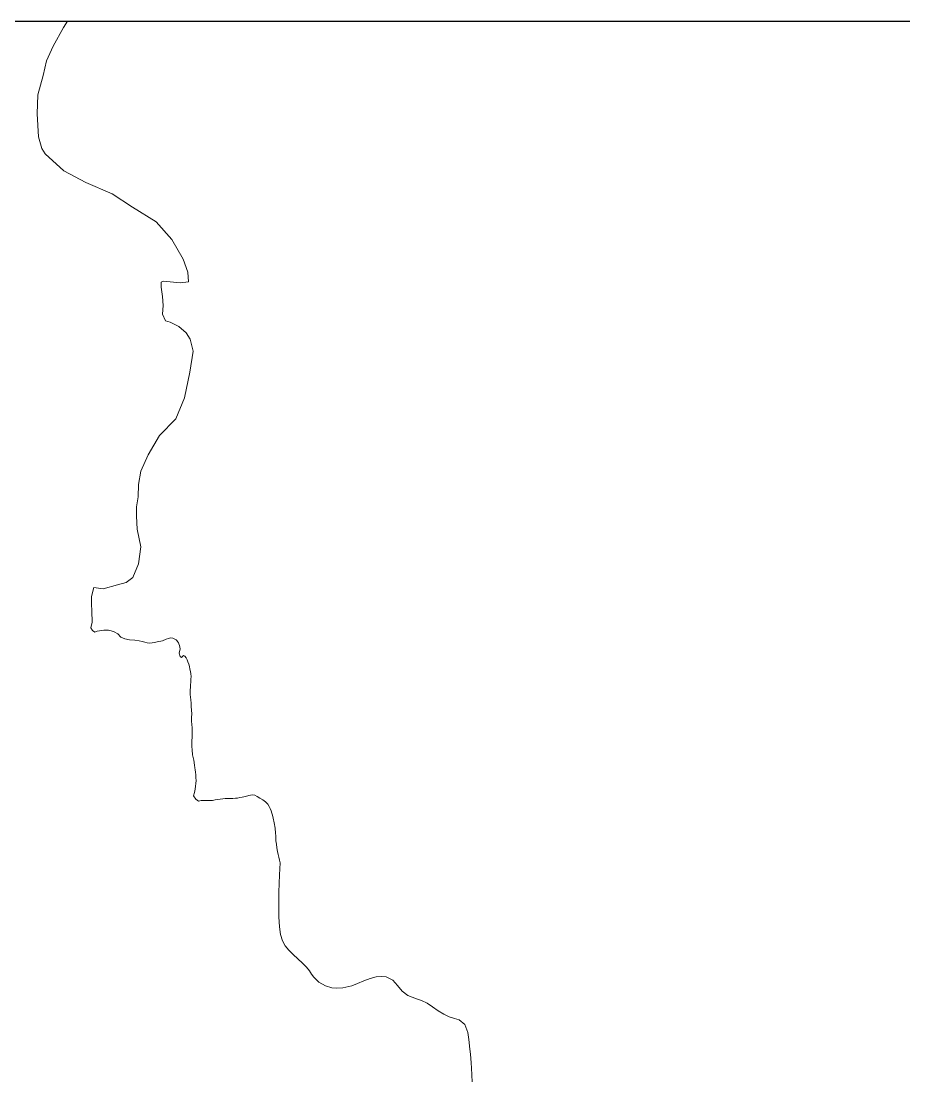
# Model space of a CAD drawing. Header units: kilometres. Extents: x 1172066 to 1174183, y 1051619 to 1053209.
# Drawn here: x 1172847.1 to 1173056.8, y 1052958.3 to 1053209 of the extents above; entities that cross this region are included whole.
import ezdxf

# ---------------------------------------------------------------- set-up
doc = ezdxf.new("R2010")
doc.units = ezdxf.units.KM
doc.header["$MEASUREMENT"] = 0
doc.layers.add('borde', color=1, linetype='Continuous')
doc.layers.add('terreno', color=7, linetype='Continuous')

msp = doc.modelspace()

# ---------------------------------------------------------------- linework, layer by layer
at = {"layer": 'borde', "elevation": -10}
msp.add_lwpolyline([(1172065.59276, 1053209.01436), (1174180.61696, 1053209.01436), (1174180.61696, 1051620.96949), (1172065.59276, 1051620.96949)], close=True, dxfattribs=at)
at = {"layer": 'terreno', "lineweight": 0, "ltscale": 2090}
msp.add_lwpolyline([(1172954.27567, 1052956.85523), (1172954.17732, 1052958.44088), (1172954.16866, 1052958.58285), (1172954.07155, 1052960.11749), (1172953.98762, 1052961.39619), (1172953.8362, 1052963.42562), (1172953.65961, 1052965.27792), (1172953.54682, 1052966.30847), (1172953.40848, 1052967.4609), (1172953.21404, 1052968.63208), (1172952.52729, 1052970.51202), (1172951.13719, 1052971.59265), (1172950.06743, 1052971.9577), (1172948.81749, 1052972.35595), (1172947.48976, 1052972.92883), (1172946.1678, 1052973.76477), (1172944.85932, 1052974.71376), (1172943.55026, 1052975.57075), (1172942.24134, 1052976.18272), (1172940.99526, 1052976.61498), (1172938.97254, 1052977.38865), (1172937.60466, 1052978.42238), (1172936.5474, 1052979.75757), (1172935.43236, 1052981.04648), (1172933.8385, 1052981.85716), (1172932.73196, 1052981.95703), (1172931.44048, 1052981.82804), (1172930.01506, 1052981.46841), (1172928.51657, 1052980.90343), (1172927.03642, 1052980.26654), (1172925.67389, 1052979.71618), (1172923.53812, 1052979.20426), (1172922.10044, 1052979.11459), (1172920.89778, 1052979.24202), (1172919.38949, 1052979.71606), (1172917.86735, 1052980.58707), (1172916.62768, 1052981.79141), (1172916.11948, 1052982.47809), (1172915.5769, 1052983.23963), (1172914.87585, 1052984.10443), (1172913.93224, 1052985.08713), (1172912.83632, 1052986.13312), (1172911.71944, 1052987.17401), (1172910.69972, 1052988.17335), (1172909.83284, 1052989.21539), (1172909.16025, 1052990.41435), (1172908.7094, 1052991.88636), (1172908.44873, 1052993.75428), (1172908.33367, 1052996.1369), (1172908.31924, 1052999.03402), (1172908.36073, 1053001.9514), (1172908.46156, 1053006.09214), (1172908.623, 1053008.97545), (1172908.47678, 1053009.59796), (1172908.32719, 1053010.26795), (1172908.18002, 1053010.95064), (1172908.03221, 1053011.66317), (1172907.87172, 1053012.48832), (1172907.74422, 1053013.34744), (1172907.64496, 1053014.15787), (1172907.59563, 1053014.76619), (1172907.6207, 1053015.3285), (1172907.57188, 1053016.00682), (1172907.43636, 1053017.1611), (1172907.2135, 1053018.4234), (1172906.96902, 1053019.56509), (1172906.81301, 1053020.23), (1172906.65079, 1053020.76369), (1172906.47346, 1053021.29957), (1172906.28728, 1053021.83792), (1172906.05522, 1053022.35103), (1172905.69146, 1053022.87055), (1172905.16611, 1053023.47665), (1172904.49367, 1053023.92374), (1172903.78518, 1053024.34364), (1172903.19457, 1053024.71559), (1172902.63347, 1053025.05402), (1172902.00531, 1053025.08061), (1172901.22962, 1053024.96734), (1172900.41764, 1053024.69973), (1172899.64604, 1053024.53264), (1172899.07048, 1053024.4293), (1172898.54474, 1053024.3287), (1172897.99747, 1053024.27165), (1172897.38742, 1053024.23749), (1172896.76098, 1053024.25159), (1172896.14453, 1053024.23173), (1172895.56397, 1053024.19953), (1172894.99314, 1053024.15756), (1172894.41619, 1053024.10355), (1172893.81436, 1053024.02275), (1172893.21448, 1053023.87595), (1172892.59468, 1053023.79158), (1172891.92336, 1053023.7433), (1172891.23521, 1053023.76628), (1172890.55725, 1053023.78415), (1172889.91313, 1053023.72982), (1172889.27611, 1053023.58003), (1172888.63433, 1053024.06292), (1172888.093, 1053024.84379), (1172888.3125, 1053025.67603), (1172888.44681, 1053026.47437), (1172888.51962, 1053027.16409), (1172888.64254, 1053027.82786), (1172888.65846, 1053028.49399), (1172888.63882, 1053029.16993), (1172888.59783, 1053029.85145), (1172888.5275, 1053030.49984), (1172888.46287, 1053031.02874), (1172888.39772, 1053031.5268), (1172888.31064, 1053032.15611), (1172888.12061, 1053033.30796), (1172887.84103, 1053034.58192), (1172887.71132, 1053035.77673), (1172887.66691, 1053036.58474), (1172887.68145, 1053037.29486), (1172887.69329, 1053038.01212), (1172887.70583, 1053038.75789), (1172887.73152, 1053039.5104), (1172887.73485, 1053040.2653), (1172887.71316, 1053041.02774), (1172887.63362, 1053041.79026), (1172887.59446, 1053042.5778), (1172887.58587, 1053043.4623), (1172887.62732, 1053044.37239), (1172887.59068, 1053045.26511), (1172887.53098, 1053046.09755), (1172887.4617, 1053046.91446), (1172887.39523, 1053047.69619), (1172887.33426, 1053048.33796), (1172887.25977, 1053048.94464), (1172887.22716, 1053049.5417), (1172887.22925, 1053050.09975), (1172887.30403, 1053050.6488), (1172887.35472, 1053051.22124), (1172887.40063, 1053051.88983), (1172887.44558, 1053052.58358), (1172887.46996, 1053053.25824), (1172887.45935, 1053053.85656), (1172887.34268, 1053054.43072), (1172887.21583, 1053055.00817), (1172887.0821, 1053055.59476), (1172886.91177, 1053056.1685), (1172886.73215, 1053056.73104), (1172886.55083, 1053057.22956), (1172886.29507, 1053057.67907), (1172886.02451, 1053058.08418), (1172885.71536, 1053058.2186), (1172885.16545, 1053057.76018), (1172884.85425, 1053057.97825), (1172884.63791, 1053058.76747), (1172884.91469, 1053059.79082), (1172884.76567, 1053060.58384), (1172884.60688, 1053060.9663), (1172884.46888, 1053061.25534), (1172884.28145, 1053061.52449), (1172884.10188, 1053061.75301), (1172883.91319, 1053061.93265), (1172883.62674, 1053062.10017), (1172883.14665, 1053062.32845), (1172882.58879, 1053062.43487), (1172882.08005, 1053062.29717), (1172881.56471, 1053062.0951), (1172880.66088, 1053061.74089), (1172879.44385, 1053061.4604), (1172878.77077, 1053061.30544), (1172878.20441, 1053061.19548), (1172877.63428, 1053061.1805), (1172877.06909, 1053061.24855), (1172876.47555, 1053061.35647), (1172875.88022, 1053061.5274), (1172875.1843, 1053061.67917), (1172874.08824, 1053061.85711), (1172872.8694, 1053061.9508), (1172871.71149, 1053062.16862), (1172870.76803, 1053062.54177), (1172870.06719, 1053063.36124), (1172869.22235, 1053063.81668), (1172868.52883, 1053064.06298), (1172867.88236, 1053064.22716), (1172867.2519, 1053064.24641), (1172866.72149, 1053064.21979), (1172866.21679, 1053064.14895), (1172865.70512, 1053064.10341), (1172865.16439, 1053064.00406), (1172864.61246, 1053063.80182), (1172864.04786, 1053064.14023), (1172863.63202, 1053064.79784), (1172864.00238, 1053066.14697), (1172863.92554, 1053068.73737), (1172863.85011, 1053070.52038), (1172863.79397, 1053072.27541), (1172864.40222, 1053074.38836), (1172866.61299, 1053074.07308), (1172870.01941, 1053075.03694), (1172872.08985, 1053075.54689), (1172873.67741, 1053076.74099), (1172874.97495, 1053080.02088), (1172875.56474, 1053084.03288), (1172874.67162, 1053088.21901), (1172874.52052, 1053091.36335), (1172874.48535, 1053093.56), (1172874.88474, 1053095.96016), (1172874.95041, 1053098.87399), (1172875.51269, 1053102.02012), (1172877.31455, 1053105.88807), (1172879.98573, 1053110.52691), (1172883.89742, 1053114.45746), (1172885.91404, 1053119.46146), (1172887.17918, 1053125.5773), (1172887.97793, 1053130.58602), (1172887.23005, 1053133.42897), (1172886.31362, 1053134.95482), (1172884.58301, 1053136.4198), (1172882.51003, 1053137.46717), (1172881.42167, 1053137.74466), (1172880.72918, 1053139.35272), (1172880.85402, 1053141.40159), (1172880.71686, 1053143.51692), (1172880.38545, 1053145.76054), (1172880.37095, 1053146.92818), (1172880.92614, 1053147.2023), (1172884.91279, 1053146.79258), (1172886.85318, 1053147.05926), (1172886.74788, 1053149.35209), (1172885.5734, 1053152.46052), (1172882.88826, 1053157.1272), (1172879.16473, 1053161.32355), (1172873.58963, 1053164.82826), (1172868.76892, 1053167.93495), (1172862.5096, 1053170.68745), (1172857.27212, 1053173.44901), (1172852.85084, 1053177.47428), (1172852.00392, 1053178.76384), (1172851.21472, 1053181.54178), (1172850.94995, 1053186.95391), (1172851.09033, 1053191.51302), (1172852.32075, 1053196.07536), (1172853.10323, 1053199.54353), (1172854.71255, 1053203.05522), (1172857.17774, 1053207.47093), (1172858.16126, 1053209.02002)], dxfattribs=at)

doc.saveas('drawing.dxf')
